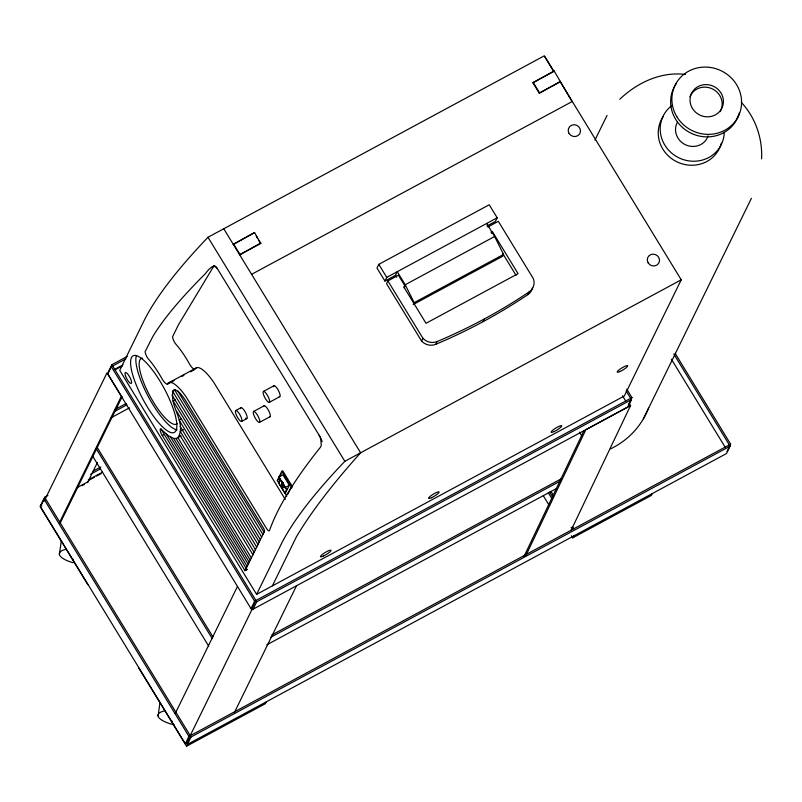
<?xml version="1.0" encoding="UTF-8"?>
<svg xmlns="http://www.w3.org/2000/svg" width="802" height="802" viewBox="0 0 802 802"><rect width="100%" height="100%" fill="white"/><g stroke="black" fill="none" stroke-linecap="round" stroke-linejoin="round"><path stroke-width="1.2" d="M251.427 558.012L177.924 437.692C187.197 422.393 168.35 405.501 173.362 390.203L174.565 389.852L177.894 391.165A22.055 6.045 61.7 0 1 187.357 403.486L263.337 527.866A3.098 0.852 61.7 0 1 264.47 531.385L245.041 570.723L162.275 435.546A5.564 1.524 61.7 0 1 161.022 429.03L167.718 435.386L173.583 438.393L175.999 438.534L181.082 435.987M761.569 158.876C762.672 138.345 755.374 117.353 741.259 102.325M59.398 554.453L61.273 541.059M158.084 715.996L159.949 702.602M523.957 556.578L583.946 430.704M525.831 555.636L585.821 429.752L630.562 405.541L629.269 403.406M571.114 530.292L630.562 405.541M47.919 495.506L44.621 497.29L40.1 506.513L87.849 584.678M45.413 498.593L44.1 499.305L40.481 506.684L185.322 743.785L186.635 743.073L190.254 735.695M44.23 501.009L107.077 372.719L121.403 396.178L59.659 522.202M108.27 372.078L111.889 364.699L127.317 356.379M125.904 358.865L111.368 366.714L107.759 374.093L251.798 609.891L186.746 742.672M59.869 523.746L122.165 396.589M87.518 482.694L97.443 462.443M254.565 232.56L233.302 244.379L254.565 232.56L260.7 243.447L239.668 254.795L260.931 242.986M486.964 226.014L495.385 221.472L497.19 217.793L489.23 204.761L378.795 264.349L376.98 268.038L384.94 281.061L395.456 275.387L397.271 271.698L405.221 284.73L414.153 302.665L413.251 304.509L502.653 256.279L503.556 254.434L494.633 236.49L486.674 223.467M286.835 496.177L277.291 480.548L281.803 471.325L282.745 470.824L292.289 486.453L291.286 488.508M279.186 478.082L281.211 473.932M278.464 482.704L280.269 479.015L278.625 477.19L282.946 474.854L289.311 485.27L285.702 492.649L284.83 493.12L278.464 482.704L279.337 482.233M281.482 485.23L282.715 483.205L284.309 485.812C283.567 490.453 280.038 484.669 282.715 483.205M283.076 487.837L284.309 485.812M384.94 281.061L386.744 277.372L497.19 217.793M175.177 713.6L237.472 586.442M404.158 287.958L405.06 286.113L398.414 275.236L387.887 280.911L386.534 283.677L421.611 341.091A12.291 11.599 26.1 0 0 435.807 344.299A575.836 543.475 26.1 0 0 527.836 294.645A12.291 11.599 26.1 0 0 532.528 287.647M284.83 493.12L286.635 489.431L284.73 486.303M287.848 494.132L291.357 486.954L292.289 486.453M532.879 82.746L553.911 71.398L544.378 55.779L207.979 237.272A710.402 131.297 -31.4 0 0 143.748 321.341L119.739 370.344L256.6 594.382L280.6 545.38A710.402 131.297 -31.4 0 1 344.84 461.3L681.229 279.818L560.277 81.814L539.245 93.172L532.879 82.746L554.142 70.937L572.097 101.583L251.597 274.334M626.743 389.1L631.956 397.632L254.615 601.209L251.006 608.588L252.319 607.876L255.928 600.508M185.322 743.785L188.941 736.406L730.622 444.158L675.164 353.371M626.081 390.875L631.435 399.647L256.73 601.801L253.111 609.179L252.319 607.876M138.776 668.056L186.525 746.221L191.046 736.998L730.101 446.173L673.85 354.083M272.369 585.871L296.379 536.869A1061.046 196.109 -31.4 0 1 360.609 452.789L223.758 228.76M234.204 712.928L296.499 585.771M539.245 93.172L560.508 81.353M421.611 341.091L422.965 338.324L387.887 280.911M554.142 70.937L553.801 71.629L544.658 56.661M435.807 344.299L437.16 341.532A575.836 543.475 26.1 0 0 529.19 291.878A12.291 11.599 26.1 0 0 533.41 278.745L498.333 221.322L487.817 226.996M491.405 233.342L492.308 231.497L518.062 273.642L426.022 323.296L403.747 286.825L405.06 286.113M266.324 701.82L265.412 703.665L186.525 746.221M483.135 321.622L484.498 318.855M594.914 140.17L607.034 115.418M527.836 294.645L529.19 291.878M681.229 279.818L624.317 395.987L256.6 594.382M628.337 405.01L631.956 397.632M631.435 399.647L627.826 407.015L251.798 609.891M571.415 535.736L572.718 537.861L573.62 536.027M643.384 418.814L751.394 198.345M652.247 493.601L651.344 495.446L572.718 537.861M727.013 451.536L730.622 444.158M730.101 446.173L726.492 453.551L187.437 744.376L186.635 743.073M214.004 265.833A6.015 1.644 61.7 0 0 213.863 265.993L178.515 324.67L172.58 336.79A6.256 1.714 61.7 0 0 175.107 343.266A41.163 11.278 61.7 0 1 189.061 363.186L189.904 364.709A9.263 2.536 61.7 0 0 194.635 369.401M217.382 268.68C213.613 262.625 207.959 270.244 205.492 273.542A711.133 109.353 -30.9 0 0 152.921 336.369L145.112 351.607A6.256 1.714 61.7 0 0 147.638 358.093A41.163 11.278 61.7 0 1 161.593 378.003L162.435 379.536A9.263 2.536 61.7 0 0 167.448 384.218A33.654 9.223 61.7 0 1 186.064 396.81L266.284 528.127A4.762 1.303 61.7 0 0 269.442 530.643L270.254 528.448A711.675 160.35 -32.1 0 1 315.447 453.541L320.319 447.406A10.516 5.544 65.3 0 0 321.291 445.13L320.66 438.514A9.353 5.143 65.7 0 0 319.086 435.155L217.382 268.68A6.015 1.644 61.7 0 0 215.768 266.645M619.776 99.278C637.219 82.606 661.079 71.358 685.56 74.446M212.319 266.825L213.863 265.993M114.155 369.622L122.967 364.87M115.909 369.361L122.526 365.782M115.047 409.491L126.064 403.546M114.736 411.396L126.866 404.85M168.25 383.055L196.841 367.627M167.448 384.218L174.034 380.669M181.733 376.519L183.929 375.326M190.515 371.777L194.916 369.401M110.706 417.982L129.443 407.867M175.688 389.501L172.53 391.196L261.663 537.109M175.207 399.827L173.102 400.96L259.257 542.012M490.994 232.209L492.308 231.497M405.221 284.73L494.633 236.49M181.232 418.975L179.127 420.108L256.74 547.164M93.122 471.125L100.841 466.954M90.606 474.213L100.531 468.859M162.275 435.546L164.38 434.413M414.153 302.665L503.556 254.434M88.28 479.877L102.566 472.167M88.922 480.208L94.425 477.24M96.621 476.057L101.022 473.681M183.417 429.671L180.27 431.366L254.184 552.377M77.132 487.626L87.979 481.771M82.105 485.621L84.27 484.448M263.517 391.366L274.033 385.692M235.838 410.474L241.101 407.637M269.201 402.393A6.215 1.704 61.7 0 0 266.404 393.752A6.215 1.704 61.7 0 0 263.467 394.504A6.215 1.704 61.7 0 0 269.201 402.393L279.718 396.719M253.522 411.496L264.048 405.822M241.522 421.501A6.215 1.704 61.7 0 0 238.735 412.86A6.215 1.704 61.7 0 0 235.788 413.601A6.215 1.704 61.7 0 0 241.522 421.501L246.785 418.664M259.547 422.353L270.073 416.679M277.743 479.626L278.675 479.125L277.291 480.548M278.625 477.19L284.991 487.606L289.311 485.27M244.42 570.021L246.525 568.889M244.59 570.272L246.695 569.139M244.67 570.382L246.775 569.25M244.75 570.483L246.936 569.43M244.911 570.633L247.016 569.5M271.828 634.963L561.671 478.583M270.414 637.45L561.37 480.478M266.805 644.828L556.648 488.448M284.991 487.606L286.635 489.431M283.497 484.017L283.156 483.496M282.063 482.313L283.377 484.498L282.083 482.483M281.913 481.962C278.946 477.641 285.763 488.729 283.587 484.669M282.815 483.055L283.597 484.298M282.956 483.185L283.236 483.736M282.314 482.593L282.745 483.275M283.126 483.165L283.497 483.756M282.755 482.974L282.394 482.373L282.765 482.864M282.795 483.365L283.547 484.598M533.109 82.285L539.475 92.711M671.364 359.156L725.519 447.807M622.553 395.777L625.801 401.11M502.543 253.231L516.057 275.357M579.485 432.178L582.092 436.448M550.954 491.385L553.57 495.656M572.488 526.633L573.791 528.769M549.641 492.097L552.909 497.44M571.174 527.345L572.478 529.48M548.327 492.809L552.247 499.215M543.305 495.716L549.18 505.34M395.456 275.387L396.519 277.131M378.795 264.349L386.744 277.372M256.249 236.149L257.522 238.234M258.795 240.319L260.7 243.447M233.522 243.918L239.888 254.334M207.979 237.272L344.84 461.3M281.803 471.325L291.357 486.954M280.269 479.015L283.457 484.218M281.813 485.05L283.397 487.656M285.271 499.425L213.532 381.993A33.654 9.223 61.7 0 0 195.718 368.238M177.894 391.165L264.058 532.207M174.565 389.852L262.936 534.513M172.019 395.045L260.389 539.706M176.59 411.175L258.033 544.508M180.139 426.423L255.477 549.741M179.648 434.794L252.981 554.834M175.999 438.534L250.334 560.227M173.583 438.393L249.302 562.352M170.716 437.28L248.319 564.337M166.285 433.982L247.257 566.523M161.022 429.03L246.254 568.558M111.889 364.699L256.73 601.801M111.368 366.714L254.615 601.209M96.731 446.684L212.931 636.898M96.07 448.458L212.269 638.683M92.461 455.837L208.65 646.051M44.621 497.29L191.046 736.998M44.1 499.305L188.941 736.406M41.002 504.669L41.804 505.972M283.126 483.265L283.477 483.847M281.973 481.661L281.462 480.769M738.642 114.636A16.611 4.11 69.2 0 1 737.309 116.992M724.256 132.25A32.381 30.556 26.1 0 1 678.392 157.573A32.381 30.556 26.1 0 1 671.735 105.684M708.146 135.889A16.882 15.93 26.1 0 1 685.65 144.841A16.882 15.93 26.1 0 1 677.59 121.924M721.359 143.087A32.381 30.556 26.1 0 1 677.51 162.114A32.381 30.556 26.1 0 1 663.414 116.3M689.931 96.721A16.882 15.93 26.1 0 1 712.567 88.982A16.882 15.93 26.1 0 1 720.126 111.658M739.334 112.771A35.228 33.253 26.1 0 1 691.615 133.473A35.228 33.253 26.1 0 1 676.286 83.619M648.628 407.907A83.258 78.586 26.1 0 1 610.583 448.859M73.203 562.743A24.852 7.85 7.9 0 1 65.363 549.45M73.543 559.906A10.877 3.429 7.9 0 1 72.862 558.944M174.265 724.908A24.852 7.85 7.9 0 1 164.039 711.003M172.23 721.449A10.877 3.429 7.9 0 1 171.538 720.487M437.16 341.532A12.291 11.599 26.1 0 1 422.965 338.324M177.142 429.902A43.498 11.92 61.7 0 1 149.102 398.043A43.498 11.92 61.7 0 1 136.34 355.697M214.725 265.853A6.015 1.644 61.7 0 1 215.397 266.304M319.086 435.155A9.764 2.677 61.7 0 1 322.153 441.621M273.572 386.654A6.215 1.704 61.7 0 1 278.184 390.063A6.215 1.704 61.7 0 1 279.186 396.639M263.788 406.283A6.215 1.704 61.7 0 1 268.429 410.213A6.215 1.704 61.7 0 1 269.612 416.769M240.63 408.589A6.215 1.704 61.7 0 1 245.633 412.719A6.215 1.704 61.7 0 1 245.552 418.133M177.272 423.646A37.283 10.215 61.7 0 1 149.703 395.566A37.283 10.215 61.7 0 1 142.305 358.123M692.437 108.43A16.882 15.93 26.1 0 0 721.359 109.122A16.882 15.93 26.1 0 0 706.382 84.601A16.882 15.93 26.1 0 0 692.437 108.43M676.908 116.811A35.228 33.253 26.1 0 0 737.269 118.265A35.228 33.253 26.1 0 0 706.011 67.087A35.228 33.253 26.1 0 0 676.908 116.811M648.136 262.896A6.215 5.865 26.1 0 0 658.773 263.156A6.215 5.865 26.1 0 0 653.259 254.134A6.215 5.865 26.1 0 0 648.136 262.896M569.079 133.483A6.215 5.865 26.1 0 0 579.726 133.744A6.215 5.865 26.1 0 0 574.212 124.721A6.215 5.865 26.1 0 0 569.079 133.483M133.493 377.421A43.498 11.92 61.7 0 0 173.603 432.679A43.498 11.92 61.7 0 0 154.074 372.198A43.498 11.92 61.7 0 0 133.493 377.421M431.566 497.701A6.215 1.153 -31.4 0 0 439.115 491.967A6.215 1.153 -31.4 0 0 430.724 495.897A6.215 1.153 -31.4 0 0 431.566 497.701M125.413 375.597A6.215 1.704 61.7 0 0 131.137 383.486A6.215 1.704 61.7 0 0 128.35 374.845A6.215 1.704 61.7 0 0 125.413 375.597M620.237 371.436A6.215 1.153 -31.4 0 0 627.786 365.702A6.215 1.153 -31.4 0 0 619.395 369.622A6.215 1.153 -31.4 0 0 620.237 371.436M323.497 556.017A6.215 1.153 -31.4 0 0 331.046 550.282A6.215 1.153 -31.4 0 0 322.645 554.202A6.215 1.153 -31.4 0 0 323.497 556.017M554.172 431.556A6.215 1.153 -31.4 0 0 561.721 425.822A6.215 1.153 -31.4 0 0 553.32 429.742A6.215 1.153 -31.4 0 0 554.172 431.556M253.442 413.832A6.215 1.704 61.7 0 0 259.096 422.443A6.215 1.704 61.7 0 0 257.081 414.514A6.215 1.704 61.7 0 0 253.442 413.832"/></g></svg>
